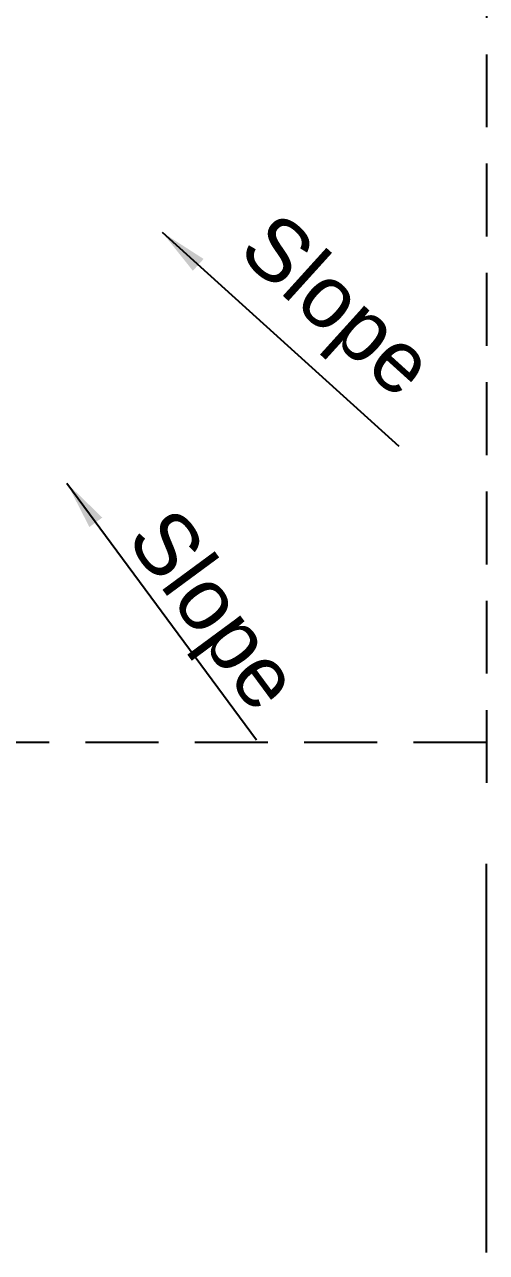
# Model space of a CAD drawing. Extents: x 7897917 to 8423973, y -6487334 to -6173396.
# Drawn here: x 8295101 to 8297952, y -6442240 to -6434656 of the extents above; entities that cross this region are included whole.
import ezdxf

# ---------------------------------------------------------------- set-up
doc = ezdxf.new("R2010")
doc.units = 0
doc.header["$LTSCALE"] = 600
doc.header["$MEASUREMENT"] = 0
doc.linetypes.add('HIDDEN', pattern=[0.375, 0.25, -0.125])
for name, color, linetype in [('A-text', 7, 'CONTINUOUS'), ('Ridge', 53, 'CONTINUOUS'), ('Walls', 7, 'CONTINUOUS')]:
    doc.layers.add(name, color=color, linetype=linetype)
doc.styles.add('ARIAL', font='arial.ttf')
doc.styles.add('ROMANS', font='romans.shx')
doc.dimstyles.new('MM', dxfattribs={"dimscale": 0, "dimtxt": 200, "dimasz": 150, "dimexe": 40, "dimexo": 50, "dimgap": 50, "dimtad": 1, "dimdec": 0, "dimzin": 0, "dimdsep": 46, "dimtxsty": 'ROMANS', "dimblk": 'OBLIQUE', "dimcen": 0.09, "dimdle": 40, "dimclrd": 5, "dimclre": 5, "dimclrt": 6, "dimadec": 0, "dimazin": 0, "dimtfac": 1, "dimtdec": 0, "dimtofl": 0, "dimtmove": 0, "dimatfit": 3, "dimfxl": 1, "dimfrac": 2, "dimtolj": 1, "dimtzin": 0, "dimarcsym": 0})

msp = doc.modelspace()

# ---------------------------------------------------------------- linework, layer by layer
at = {"layer": 'Ridge', "linetype": 'HIDDEN', "ltscale": 3}
msp.add_line((8297952.302, -6426064.969, 2.894), (8297952.302, -6439390.052, 2.894), dxfattribs=at)
at = {"layer": 'Ridge', "linetype": 'HIDDEN', "ltscale": 3, "elevation": 2.894}
msp.add_lwpolyline([(8297952.212, -6439090.075), (8294522.121, -6439090.075)], dxfattribs=at)
at = {"layer": 'Walls', "elevation": 8.025, "flags": 128}
msp.add_lwpolyline([(8297952.035, -6442240.093), (8297952.035, -6439840.045)], dxfattribs=at)

# ---------------------------------------------------------------- texts
at = {"layer": 'A-text', "color": 0, "lineweight": 15, "style": 'ARIAL'}
for rotation, p in [(317.8674589, (8296406.351, -6436070.041, 21.885)), (306.4046098, (8295721.181, -6437833.13, 21.885))]:
    msp.add_text('Slope', height=380.16, rotation=rotation, dxfattribs=at).set_placement(p)

# ---------------------------------------------------------------- leaders
at = {"layer": 'A-text', "color": 0, "lineweight": 15}
for points in [[(8295950.581, -6435938.863, 21.885), (8297411.37, -6437260.294, 21.885)], [(8295362.856, -6437488.766, 21.885), (8296531.896, -6439074.146, 21.885)]]:
    msp.add_leader(points, dimstyle='MM', override={"dimscale": 1, "dimasz": 300, "dimtad": 0}, dxfattribs=at)

doc.saveas('drawing.dxf')
